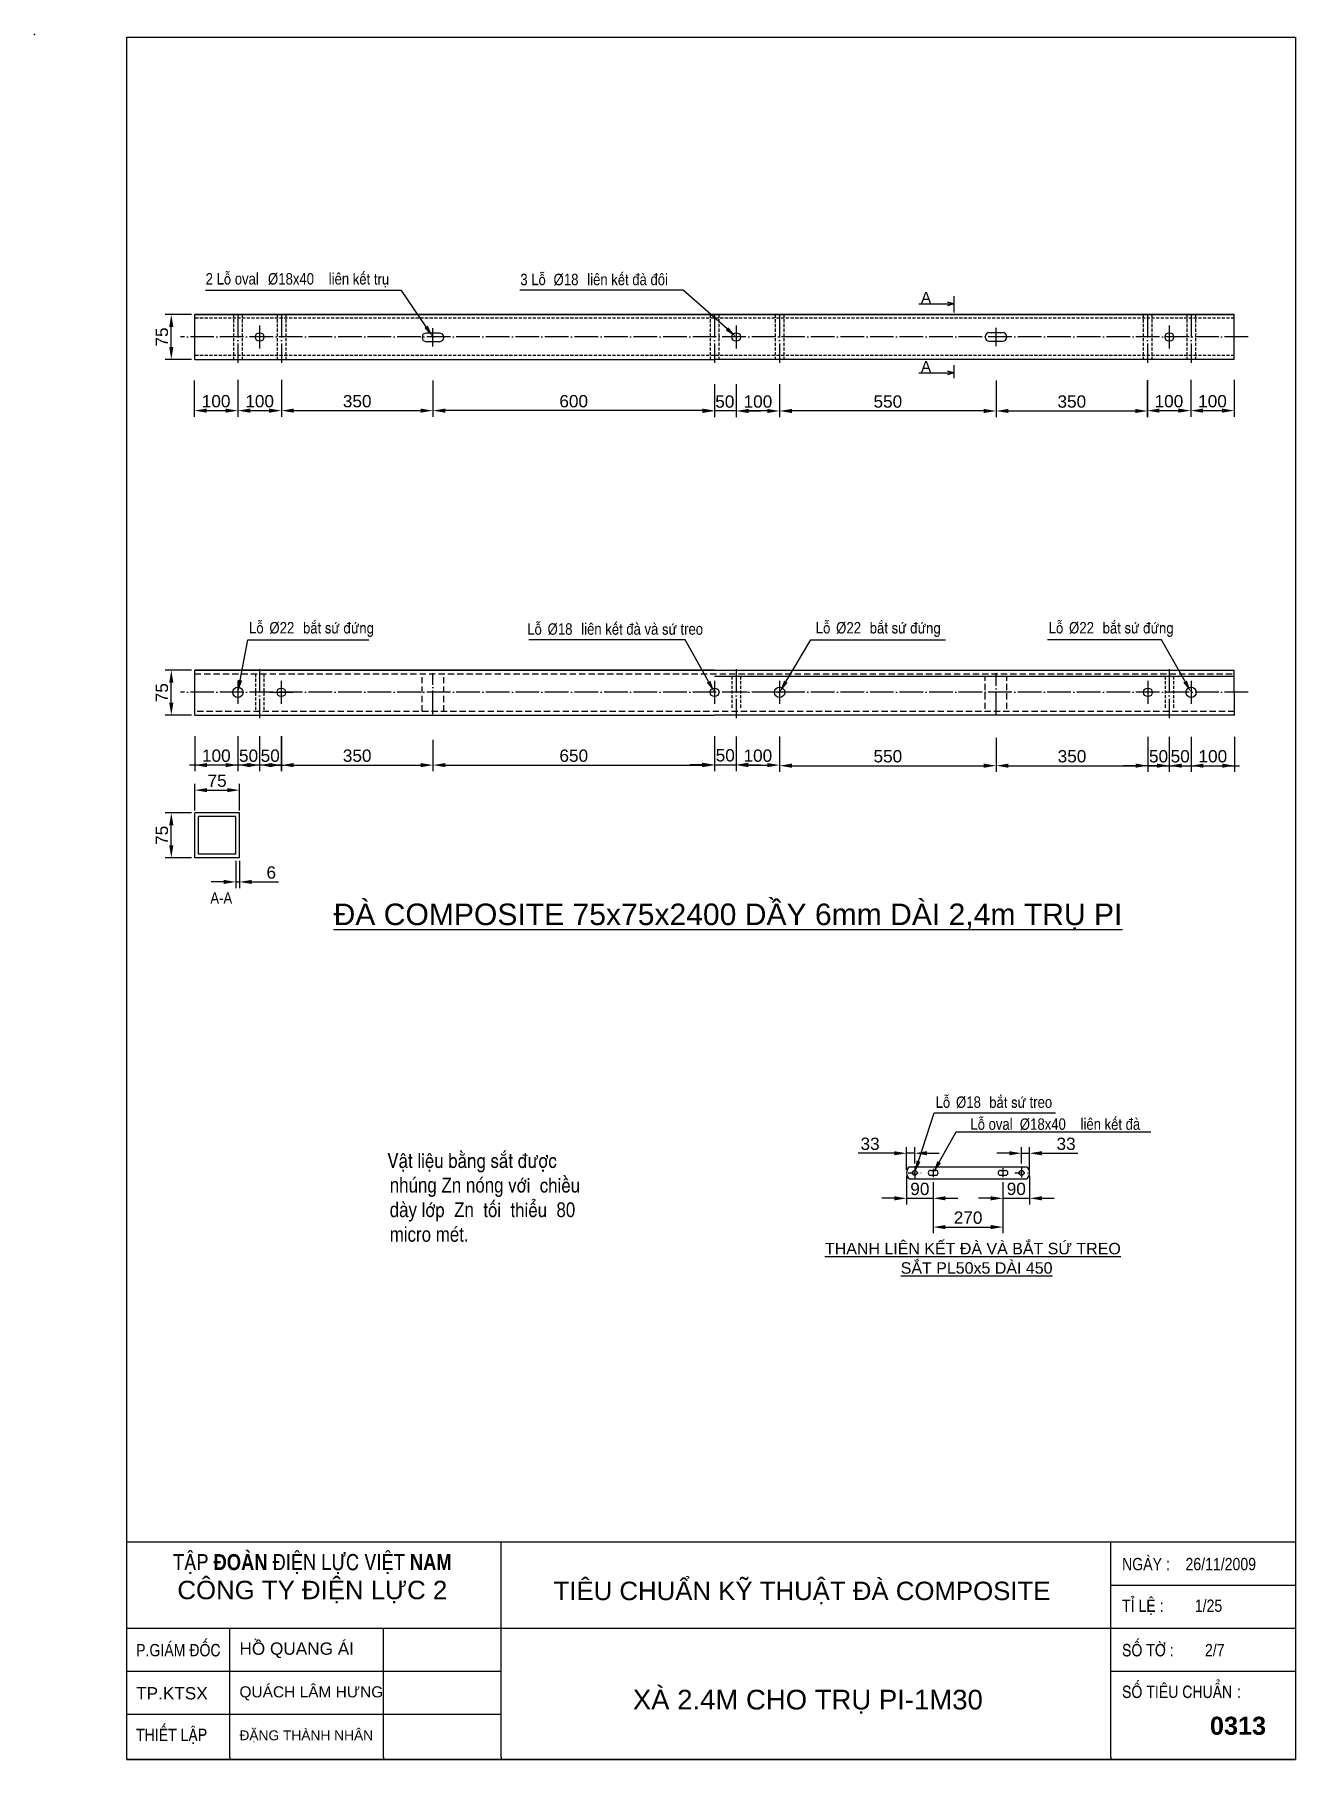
# Model space of a CAD drawing. Header units: millimetres. Extents: x 2635 to 48045, y -9970 to 7555.
# Drawn here: x 9075 to 14200, y 109 to 7120 of the extents above; entities that cross this region are included whole.
import ezdxf

# ---------------------------------------------------------------- set-up
doc = ezdxf.new("R2010")
doc.units = ezdxf.units.MM
for name, pattern in [('ACAD_ISO04W100', [30, 24, -3, 0, -3]), ('DASHDOTX2', [50.8, 25.4, -12.7, 0, -12.7]), ('DASHED2', [9.525, 6.35, -3.175])]:
    doc.linetypes.add(name, pattern=pattern)
doc.styles.add('Standard1', font='VNARIAL_0.TTF')
doc.styles.add('Standard_1', font='VHELVEN_0.TTF')
doc.styles.add('Standard_2', font='VHELVCN_0.TTF')

msp = doc.modelspace()

# ---------------------------------------------------------------- linework, layer by layer
at = {"color": 2}
for p, q in [((9450.451, 108.633), (9450.451, 7108.633)), ((9450.451, 7108.633), (14200.451, 7108.633)), ((14200.451, 7108.633), (14200.451, 108.633)), ((14200.451, 108.633), (9450.451, 108.633)), ((14200.451, 108.633), (9450.451, 108.633))]:
    msp.add_line(p, q, dxfattribs=at)
for p, q in [((12811.971, 6024.623), (12785.467, 6032.045)), ((12811.971, 6056.361), (12811.971, 5989.726)), ((11839.109, 5981.169), (9726.603, 5981.169)), ((11839.109, 5981.169), (13951.614, 5981.169)), ((12669.114, 6024.623), (12811.971, 6024.623)), ((12811.971, 6024.623), (12785.467, 6017.202)), ((12811.971, 5744.054), (12785.467, 5751.476)), ((12811.971, 5775.158), (12811.971, 5722.218)), ((12669.114, 5744.054), (12811.971, 5744.054)), ((12811.971, 5744.054), (12785.467, 5736.633)), ((11839.109, 4535.535), (9726.603, 4535.535)), ((11839.109, 4535.535), (13951.614, 4535.535)), ((12631.206, 2517.999), (13108.287, 2517.999)), ((12631.206, 2467.999), (13108.287, 2467.999)), ((9450.451, 992.811), (14200.451, 992.811)), ((10971.523, 117.811), (10971.523, 992.811)), ((13450.451, 117.811), (13450.451, 992.811)), ((13450.451, 817.811), (14200.451, 817.811)), ((9450.451, 642.811), (14200.451, 642.811)), ((9869.262, 117.811), (9869.262, 642.811)), ((10494.262, 117.811), (10494.262, 642.811)), ((9450.451, 467.811), (10971.523, 467.811)), ((13450.451, 467.811), (14200.451, 467.811)), ((9450.451, 292.811), (10971.523, 292.811)), ((9450.451, 108.633), (14200.451, 108.633))]:
    msp.add_line(p, q)
at = {"color": 140}
for p, q in [((9714.103, 5981.169), (9606.436, 5981.169)), ((9631.436, 5849.169), (9631.436, 5931.169)), ((9990.577, 5936.882), (9990.577, 5843.456)), ((11927.667, 5936.882), (11927.667, 5843.456)), ((12983.614, 5852.998), (12983.614, 5927.7)), ((13687.641, 5936.882), (13687.641, 5843.456)), ((9714.103, 5799.169), (9606.436, 5799.169)), ((9724.981, 5713.256), (9724.981, 5565.884)), ((9902.045, 5716.087), (9902.045, 5565.884)), ((9902.045, 5713.256), (9902.045, 5565.884)), ((10079.109, 5716.087), (10079.109, 5565.884)), ((10079.109, 5716.087), (10079.109, 5565.884)), ((10694.603, 5713.256), (10694.603, 5565.884)), ((10694.603, 5700.756), (10694.603, 5565.884)), ((11839.109, 5698.213), (11839.109, 5565.884)), ((11839.109, 5698.213), (11839.109, 5564.468)), ((11927.667, 5698.213), (11927.667, 5564.468)), ((11927.667, 5697.48), (11927.667, 5564.468)), ((12103.614, 5698.213), (12103.614, 5564.468)), ((12103.614, 5685.713), (12103.614, 5564.468)), ((12983.614, 5713.256), (12983.614, 5564.468)), ((12983.614, 5713.256), (12983.614, 5564.468)), ((13597.487, 5713.256), (13597.487, 5565.884)), ((13599.109, 5714.671), (13599.109, 5564.468)), ((13599.109, 5714.671), (13599.109, 5564.468)), ((13774.551, 5716.087), (13774.551, 5565.884)), ((13774.551, 5713.256), (13774.551, 5565.884)), ((13951.614, 5716.087), (13951.614, 5565.884)), ((9774.981, 5590.884), (9852.045, 5590.884)), ((9952.045, 5590.884), (10029.109, 5590.884)), ((10129.109, 5590.884), (10644.603, 5590.884)), ((11789.109, 5590.884), (10744.603, 5590.884)), ((11927.667, 5589.468), (11839.109, 5589.468)), ((12053.614, 5589.468), (11977.667, 5589.468)), ((11977.667, 5589.468), (12027.667, 5589.468)), ((12933.614, 5589.468), (12153.614, 5589.468)), ((13033.614, 5589.468), (13549.109, 5589.468)), ((13549.109, 5589.468), (13587.109, 5589.468)), ((13647.487, 5590.884), (13724.551, 5590.884)), ((13824.551, 5590.884), (13901.614, 5590.884)), ((9714.103, 4535.535), (9606.436, 4535.535)), ((9902.045, 4492.663), (9902.045, 4399.237)), ((10078.551, 4492.663), (10078.551, 4399.237)), ((11839.109, 4492.663), (11839.109, 4399.237)), ((12103.667, 4492.663), (12103.667, 4399.237)), ((13600.783, 4492.663), (13600.783, 4399.237)), ((13776.173, 4492.663), (13776.173, 4399.237)), ((9631.436, 4403.535), (9631.436, 4485.535)), ((10031.838, 4445.95), (10125.264, 4445.95)), ((10032.396, 4445.95), (10125.822, 4445.95)), ((11973.822, 4445.95), (11880.396, 4445.95)), ((12150.38, 4445.95), (12056.954, 4445.95)), ((13646.938, 4445.95), (13553.512, 4445.95)), ((13647.496, 4445.95), (13554.07, 4445.95)), ((9714.103, 4353.535), (9606.436, 4353.535)), ((9726.603, 4267.704), (9726.603, 4125.183)), ((9902.045, 4267.704), (9902.045, 4125.183)), ((9902.045, 4267.704), (9902.045, 4125.183)), ((9990.577, 4267.704), (9990.577, 4125.183)), ((9990.577, 4267.704), (9990.577, 4125.183)), ((10078.551, 4267.704), (10078.551, 4125.183)), ((10079.109, 4267.704), (10079.109, 4125.183)), ((10694.603, 4253.513), (10694.603, 4125.183)), ((10694.603, 4253.513), (10694.603, 4125.183)), ((11838.603, 4268.083), (11838.603, 4126.599)), ((11839.667, 4261.692), (11839.667, 4125.183)), ((11927.109, 4266.667), (11927.109, 4125.183)), ((11927.109, 4266.667), (11927.109, 4126.599)), ((12103.667, 4266.667), (12103.667, 4125.183)), ((12103.667, 4254.167), (12103.667, 4122.825)), ((12983.614, 4261.227), (12983.614, 4122.825)), ((12983.614, 4261.227), (12983.614, 4122.825)), ((13600.783, 4265.637), (13600.783, 4122.825)), ((13600.783, 4265.637), (13600.783, 4122.825)), ((13687.641, 4265.637), (13687.641, 4122.825)), ((13687.641, 4265.637), (13687.641, 4122.825)), ((13776.173, 4265.637), (13776.173, 4122.825)), ((13776.173, 4265.637), (13776.173, 4122.825)), ((13952.731, 4265.637), (13952.731, 4122.825)), ((9852.045, 4150.183), (9705.319, 4150.183)), ((9852.045, 4150.183), (9776.603, 4150.183)), ((9940.577, 4150.183), (9793.851, 4150.183)), ((9990.577, 4150.183), (9902.045, 4150.183)), ((10078.551, 4150.183), (9990.577, 4150.183)), ((10040.577, 4150.183), (10090.577, 4150.183)), ((10128.551, 4150.183), (10178.551, 4150.183)), ((10129.109, 4150.183), (10644.603, 4150.183)), ((10744.603, 4150.183), (11789.667, 4150.183)), ((11788.603, 4151.599), (11738.603, 4151.599)), ((11838.603, 4151.599), (11927.109, 4151.599)), ((11977.109, 4151.599), (12027.109, 4151.599)), ((11977.109, 4150.183), (12053.667, 4150.183)), ((12153.667, 4147.825), (12933.614, 4147.825)), ((13033.614, 4147.825), (13550.783, 4147.825)), ((13550.783, 4147.825), (13500.783, 4147.825)), ((13637.641, 4147.825), (13587.641, 4147.825)), ((13600.783, 4147.825), (13687.641, 4147.825)), ((13687.641, 4147.825), (13776.173, 4147.825)), ((13737.641, 4147.825), (13884.366, 4147.825)), ((13826.173, 4147.825), (13902.731, 4147.825)), ((13826.173, 4147.825), (13972.898, 4147.825)), ((9726.603, 3965.748), (9726.603, 4073.415)), ((9908.603, 3965.748), (9908.603, 4073.415)), ((9776.603, 4048.415), (9858.603, 4048.415)), ((9714.103, 3955.828), (9606.436, 3955.828)), ((9631.436, 3823.828), (9631.436, 3905.828)), ((9714.103, 3773.828), (9606.436, 3773.828)), ((9893.643, 3761.388), (9893.643, 3650.503)), ((9908.603, 3761.388), (9908.603, 3650.503)), ((9843.643, 3675.503), (9793.643, 3675.503)), ((9893.643, 3675.503), (9908.603, 3675.503)), ((9958.603, 3675.503), (10066.754, 3675.503)), ((12619.747, 2505.499), (12619.747, 2597.663)), ((12652.747, 2530.499), (12652.747, 2597.663)), ((13086.747, 2530.499), (13086.747, 2597.663)), ((13119.747, 2505.499), (13119.747, 2597.663)), ((12569.747, 2572.663), (12423.157, 2572.663)), ((12652.747, 2572.663), (12619.747, 2572.663)), ((12702.747, 2572.663), (12752.747, 2572.663)), ((13036.747, 2572.663), (12986.747, 2572.663)), ((13086.747, 2572.663), (13119.747, 2572.663)), ((13169.747, 2572.663), (13316.336, 2572.663)), ((12619.747, 2480.499), (12619.747, 2364.413)), ((12652.747, 2519.541), (12652.747, 2466.458)), ((12717.796, 2502.956), (12737.883, 2502.956)), ((12717.796, 2483.042), (12737.883, 2483.042)), ((12727.84, 2509.909), (12727.84, 2475.612)), ((12727.84, 2455.499), (12727.84, 2364.413)), ((12727.84, 2455.499), (12727.84, 2247.615)), ((13001.61, 2502.956), (13021.697, 2502.956)), ((13001.61, 2483.042), (13021.697, 2483.042)), ((13011.654, 2512.541), (13011.654, 2475.426)), ((13011.654, 2455.499), (13011.654, 2247.615)), ((13011.654, 2455.499), (13011.654, 2364.413)), ((13086.747, 2513.211), (13086.747, 2473.478)), ((13119.747, 2480.499), (13119.747, 2364.413)), ((12569.747, 2389.413), (12519.747, 2389.413)), ((12619.747, 2389.413), (12727.84, 2389.413)), ((12777.84, 2389.413), (12827.84, 2389.413)), ((12961.654, 2389.413), (12911.654, 2389.413)), ((13011.654, 2389.413), (13119.747, 2389.413)), ((13169.747, 2389.413), (13219.747, 2389.413)), ((12777.84, 2272.615), (12961.654, 2272.615))]:
    msp.add_line(p, q, dxfattribs=at)
at = {"color": 7}
for p, q in [((9726.603, 5799.169), (9726.603, 5981.169)), ((9726.603, 5981.169), (11839.109, 5981.169)), ((13951.614, 5981.169), (11839.109, 5981.169)), ((13951.614, 5799.169), (13951.614, 5981.169)), ((10721.003, 5906.353), (10668.203, 5906.353)), ((12957.214, 5907.949), (13010.014, 5907.949)), ((13951.614, 5799.169), (13951.614, 5931.169)), ((10721.003, 5871.153), (10668.203, 5871.153)), ((12957.214, 5872.749), (13010.014, 5872.749)), ((9726.603, 5799.169), (11839.109, 5799.169)), ((13951.614, 5799.169), (11839.109, 5799.169)), ((9726.603, 4535.535), (11839.109, 4535.535)), ((9726.603, 4353.535), (9726.603, 4535.535)), ((9726.603, 4378.535), (9726.603, 4510.535)), ((13951.614, 4510.535), (11839.109, 4510.535)), ((13952.731, 4353.535), (13951.614, 4535.535)), ((9726.603, 4353.535), (11839.109, 4353.535)), ((13952.731, 4353.535), (11839.109, 4353.535)), ((9726.603, 3773.828), (9726.603, 3955.828)), ((9908.603, 3955.828), (9726.603, 3955.828)), ((9741.563, 3788.788), (9741.563, 3940.868)), ((9893.643, 3940.868), (9741.563, 3940.868)), ((9893.643, 3788.788), (9893.643, 3940.868)), ((9908.603, 3773.828), (9908.603, 3955.828)), ((9893.643, 3788.788), (9741.563, 3788.788)), ((9908.603, 3773.828), (9726.603, 3773.828)), ((9869.262, 117.811), (9869.262, 108.633)), ((10494.262, 117.811), (10494.262, 108.633)), ((10971.523, 117.811), (10971.523, 108.633)), ((13450.451, 117.811), (13450.451, 108.633))]:
    msp.add_line(p, q, dxfattribs=at)
at = {"color": 140, "linetype": 'DASHED2', "ltscale": 2}
for p, q in [((13951.614, 5966.209), (9726.603, 5966.209)), ((9884.521, 5981.169), (9884.521, 5799.169)), ((9919.569, 5981.169), (9919.569, 5799.169)), ((10061.585, 5981.169), (10061.585, 5799.169)), ((10096.633, 5981.169), (10096.633, 5799.169)), ((11821.585, 5981.169), (11821.585, 5799.169)), ((11856.633, 5981.169), (11856.633, 5799.169)), ((12086.091, 5981.169), (12086.091, 5799.169)), ((12121.138, 5981.169), (12121.138, 5799.169)), ((13581.585, 5981.169), (13581.585, 5799.169)), ((13616.633, 5981.169), (13616.633, 5799.169)), ((13758.649, 5981.169), (13758.649, 5799.169)), ((13793.696, 5981.169), (13793.696, 5799.169)), ((13951.614, 5815.544), (9726.603, 5815.544)), ((9973.053, 4520.575), (9973.053, 4368.495)), ((10008.101, 4520.575), (10008.101, 4368.495)), ((11909.585, 4510.535), (11909.585, 4378.535)), ((11944.633, 4510.535), (11944.633, 4378.535)), ((13670.117, 4510.535), (13670.117, 4378.535)), ((13705.164, 4510.535), (13705.164, 4378.535))]:
    msp.add_line(p, q, dxfattribs=at)
at = {"color": 140, "linetype": 'ACAD_ISO04W100', "ltscale": 4}
for p, q in [((9902.045, 5983.794), (9902.045, 5785.328)), ((10079.109, 5983.794), (10079.109, 5785.328)), ((11839.109, 5983.794), (11839.109, 5785.328)), ((12103.614, 5983.794), (12103.614, 5785.328)), ((13599.109, 5983.794), (13599.109, 5785.328)), ((13776.173, 5983.794), (13776.173, 5785.328)), ((14008.341, 5890.169), (9668.341, 5890.169)), ((10694.603, 5851.403), (10694.603, 5926.104)), ((9990.577, 4539.576), (9990.577, 4341.109)), ((10694.603, 4356.969), (10694.603, 4524.166)), ((11927.109, 4539.576), (11927.109, 4341.109)), ((12983.614, 4352.454), (12983.614, 4524.166)), ((13687.641, 4539.576), (13687.641, 4341.109)), ((14008.341, 4445.95), (9668.341, 4445.95))]:
    msp.add_line(p, q, dxfattribs=at)
at = {"color": 140, "linetype": 'DASHED2', "ltscale": 4}
for p, q in [((9726.603, 4520.575), (13952.731, 4520.575)), ((10650.603, 4368.495), (10650.603, 4520.575)), ((10738.603, 4368.495), (10738.603, 4520.575)), ((12939.614, 4378.535), (12939.614, 4510.535)), ((13027.614, 4378.535), (13027.614, 4510.535)), ((13952.731, 4368.495), (9726.603, 4368.495))]:
    msp.add_line(p, q, dxfattribs=at)
at = {"color": 140, "linetype": 'DASHDOTX2'}
for p, q in [((12626.205, 2492.999), (12679.288, 2492.999)), ((13060.205, 2492.999), (13113.288, 2492.999))]:
    msp.add_line(p, q, dxfattribs=at)
at = {"color": 140, "extrusion": (0, 0, -1)}
for points in [[(-10666.648, 5931.624), (-10567.185, 6079.125), (-9770.233, 6079.125)], [(-11890.158, 5923.231), (-11711.691, 6080.541), (-11048.544, 6080.541)], [(-11814.854, 4489.673), (-11720.42, 4659.907), (-11084.677, 4659.907)], [(-13751.697, 4489.55), (-13656.067, 4659.907), (-13192.461, 4659.907)], [(-12752.164, 2536.445), (-12820.686, 2659.507), (-13612.641, 2659.507)]]:
    msp.add_lwpolyline(points, dxfattribs=at)
at = {"color": 140}
for points in [[(9911.216, 4495.102), (9941.969, 4659.907), (10434.448, 4659.907)], [(12129.25, 4488.909), (12231.085, 4659.907), (12777.456, 4659.907)], [(12668.283, 2540.524), (12732.515, 2737.011), (13224.995, 2737.011)]]:
    msp.add_lwpolyline(points, dxfattribs=at)
at = {"color": 7}
for centre, radius in [((9990.577, 5890.169), 17.524), ((11927.667, 5890.169), 17.524), ((13687.641, 5890.169), 17.524), ((9902.045, 4445.95), 21.029), ((10078.551, 4445.95), 17.524), ((11839.109, 4445.95), 17.524), ((12103.667, 4445.95), 21.029), ((13600.783, 4445.95), 17.524), ((13776.173, 4445.95), 21.029)]:
    msp.add_circle(centre, radius, dxfattribs=at)
at = {"color": 140}
for centre in [(12652.747, 2492.999), (13086.747, 2492.999)]:
    msp.add_circle(centre, 9.957, dxfattribs=at)
for centre, radius, start, end in [((10668.203, 5888.753), 17.6, 90, 270), ((10721.003, 5888.753), 17.6, 270, 90), ((12957.214, 5890.349), 17.6, 90, 270), ((13010.014, 5890.349), 17.6, 270, 90), ((12652.747, 2492.999), 33, 130.7490544, 229.2509456), ((13086.747, 2492.999), 33, 310.7490544, 49.2509456)]:
    msp.add_arc(centre, radius, start, end)
for centre, start, end in [((12717.796, 2492.999), 90, 270), ((12737.883, 2492.999), 270, 90), ((13001.61, 2492.999), 90, 270), ((13021.697, 2492.999), 270, 90)]:
    msp.add_arc(centre, 9.957, start, end, dxfattribs=at)
at = {"color": 2}
msp.add_point((9075.451, 7119.581), dxfattribs=at)
at = {"linetype": 'DASHED2'}
for p in [(12983.614, 5890.349), (10694.603, 5888.753)]:
    msp.add_point(p, dxfattribs=at)
at = {"color": 140}
for points in [[(9623.103, 5931.169), (9639.769, 5931.169), (9631.436, 5981.169)], [(9623.103, 5849.169), (9639.769, 5849.169), (9631.436, 5799.169)], [(9774.981, 5599.217), (9774.981, 5582.55), (9724.981, 5590.884)], [(9852.045, 5599.217), (9852.045, 5582.55), (9902.045, 5590.884)], [(9952.045, 5599.217), (9952.045, 5582.55), (9902.045, 5590.884)], [(10029.109, 5599.217), (10029.109, 5582.55), (10079.109, 5590.884)], [(10129.109, 5599.217), (10129.109, 5582.55), (10079.109, 5590.884)], [(10644.603, 5599.217), (10644.603, 5582.55), (10694.603, 5590.884)], [(10744.603, 5599.217), (10744.603, 5582.55), (10694.603, 5590.884)], [(11789.109, 5599.217), (11789.109, 5582.55), (11839.109, 5590.884)], [(11789.109, 5597.802), (11789.109, 5581.135), (11839.109, 5589.468)], [(11977.667, 5597.802), (11977.667, 5581.135), (11927.667, 5589.468)], [(11977.667, 5597.802), (11977.667, 5581.135), (11927.667, 5589.468)], [(12053.614, 5597.802), (12053.614, 5581.135), (12103.614, 5589.468)], [(12153.614, 5597.802), (12153.614, 5581.135), (12103.614, 5589.468)], [(12933.614, 5597.802), (12933.614, 5581.135), (12983.614, 5589.468)], [(13033.614, 5597.802), (13033.614, 5581.135), (12983.614, 5589.468)], [(13549.109, 5597.802), (13549.109, 5581.135), (13599.109, 5589.468)], [(13549.109, 5597.802), (13549.109, 5581.135), (13599.109, 5589.468)], [(13647.487, 5599.217), (13647.487, 5582.55), (13597.487, 5590.884)], [(13724.551, 5599.217), (13724.551, 5582.55), (13774.551, 5590.884)], [(13824.551, 5599.217), (13824.551, 5582.55), (13774.551, 5590.884)], [(13901.614, 5599.217), (13901.614, 5582.55), (13951.614, 5590.884)], [(9623.103, 4485.535), (9639.769, 4485.535), (9631.436, 4535.535)], [(9919.408, 4493.573), (9902.045, 4445.95), (9903.024, 4496.631)], [(12136.41, 4484.645), (12103.667, 4445.95), (12122.09, 4493.173)], [(9623.103, 4403.535), (9639.769, 4403.535), (9631.436, 4353.535)], [(9776.603, 4158.516), (9776.603, 4141.85), (9726.603, 4150.183)], [(9852.045, 4158.516), (9852.045, 4141.85), (9902.045, 4150.183)], [(9852.045, 4158.516), (9852.045, 4141.85), (9902.045, 4150.183)], [(9952.045, 4158.516), (9952.045, 4141.85), (9902.045, 4150.183)], [(9940.577, 4158.516), (9940.577, 4141.85), (9990.577, 4150.183)], [(10040.577, 4158.516), (10040.577, 4141.85), (9990.577, 4150.183)], [(10028.551, 4141.85), (10028.551, 4158.516), (10078.551, 4150.183)], [(10128.551, 4158.516), (10128.551, 4141.85), (10078.551, 4150.183)], [(10129.109, 4158.516), (10129.109, 4141.85), (10079.109, 4150.183)], [(10644.603, 4158.516), (10644.603, 4141.85), (10694.603, 4150.183)], [(10744.603, 4158.516), (10744.603, 4141.85), (10694.603, 4150.183)], [(11788.603, 4159.932), (11788.603, 4143.265), (11838.603, 4151.599)], [(11789.667, 4158.516), (11789.667, 4141.85), (11839.667, 4150.183)], [(11977.109, 4159.932), (11977.109, 4143.265), (11927.109, 4151.599)], [(11977.109, 4158.516), (11977.109, 4141.85), (11927.109, 4150.183)], [(12053.667, 4158.516), (12053.667, 4141.85), (12103.667, 4150.183)], [(12153.667, 4156.158), (12153.667, 4139.491), (12103.667, 4147.825)], [(12933.614, 4156.158), (12933.614, 4139.491), (12983.614, 4147.825)], [(13033.614, 4156.158), (13033.614, 4139.491), (12983.614, 4147.825)], [(13550.783, 4156.158), (13550.783, 4139.491), (13600.783, 4147.825)], [(13550.783, 4156.158), (13550.783, 4139.491), (13600.783, 4147.825)], [(13637.641, 4156.158), (13637.641, 4139.491), (13687.641, 4147.825)], [(13737.641, 4156.158), (13737.641, 4139.491), (13687.641, 4147.825)], [(13826.173, 4156.158), (13826.173, 4139.491), (13776.173, 4147.825)], [(13826.173, 4156.158), (13826.173, 4139.491), (13776.173, 4147.825)], [(13902.731, 4156.158), (13902.731, 4139.491), (13952.731, 4147.825)], [(9776.603, 4056.748), (9776.603, 4040.081), (9726.603, 4048.415)], [(9858.603, 4056.748), (9858.603, 4040.081), (9908.603, 4048.415)], [(9623.103, 3905.828), (9639.769, 3905.828), (9631.436, 3955.828)], [(9623.103, 3823.828), (9639.769, 3823.828), (9631.436, 3773.828)], [(9843.643, 3683.836), (9843.643, 3667.17), (9893.643, 3675.503)], [(9958.603, 3683.836), (9958.603, 3667.17), (9908.603, 3675.503)], [(12569.747, 2580.996), (12569.747, 2564.329), (12619.747, 2572.663)], [(12702.747, 2580.996), (12702.747, 2564.329), (12652.747, 2572.663)], [(12676.204, 2537.935), (12652.747, 2492.999), (12660.362, 2543.113)], [(13036.747, 2580.996), (13036.747, 2564.329), (13086.747, 2572.663)], [(13169.747, 2580.996), (13169.747, 2564.329), (13119.747, 2572.663)], [(12569.747, 2397.746), (12569.747, 2381.079), (12619.747, 2389.413)], [(12777.84, 2397.746), (12777.84, 2381.079), (12727.84, 2389.413)], [(12961.654, 2397.746), (12961.654, 2381.079), (13011.654, 2389.413)], [(13169.747, 2397.746), (13169.747, 2381.079), (13119.747, 2389.413)], [(12777.84, 2280.948), (12777.84, 2264.281), (12727.84, 2272.615)], [(12961.654, 2280.948), (12961.654, 2264.281), (13011.654, 2272.615)]]:
    msp.add_solid(points, dxfattribs=at)
at = {"color": 140, "extrusion": (0, 0, -1)}
for points in [[(-10659.739, 5926.965), (-10694.603, 5890.169), (-10673.558, 5936.283)], [(-11884.648, 5916.979), (-11927.667, 5890.169), (-11895.668, 5929.482)], [(-11807.567, 4485.631), (-11839.109, 4445.95), (-11822.141, 4493.716)], [(-13744.431, 4485.471), (-13776.173, 4445.95), (-13758.964, 4493.63)], [(-12744.883, 2540.499), (-12727.84, 2492.76), (-12759.444, 2532.391)]]:
    msp.add_solid(points, dxfattribs=at)

# ---------------------------------------------------------------- texts
for s, height, style, p in [('2 Loã oval ', 46.464, 'Standard_2', (9771.17, 6103.387)), ('%%C', 46.464, 'Standard_2', (10024.306, 6103.387)), ('18x40 ', 46.464, 'Standard_2', (10066.344, 6103.387)), ('lieân keát truï', 46.464, 'Standard_2', (10271.356, 6103.387)), ('3 Loã ', 46.464, 'Standard_2', (11049.977, 6100.68)), ('%%C', 46.464, 'Standard_2', (11185.032, 6100.68)), ('18 ', 46.464, 'Standard_2', (11227.071, 6100.68)), ('lieân keát ñaø ñoâi', 46.464, 'Standard_2', (11321.94, 6100.68)), ('Loã ', 46.464, 'Standard_2', (9947.56, 4685.253)), ('%%C', 46.464, 'Standard_2', (10030.08, 4685.253)), ('22 ', 46.464, 'Standard_2', (10072.119, 4685.253)), ('baét söù ñöùng', 46.464, 'Standard_2', (10166.988, 4685.253)), ('Loã ', 46.464, 'Standard_2', (11078.199, 4680.046)), ('%%C', 46.464, 'Standard_2', (11160.719, 4680.046)), ('18 ', 46.464, 'Standard_2', (11202.758, 4680.046)), ('lieân keát ñaø vaø söù treo', 46.464, 'Standard_2', (11297.627, 4680.046)), ('Loã ', 46.464, 'Standard_2', (12250.952, 4685.253)), ('%%C', 46.464, 'Standard_2', (12333.472, 4685.253)), ('22 ', 46.464, 'Standard_2', (12375.511, 4685.253)), ('baét söù ñöùng', 46.464, 'Standard_2', (12470.38, 4685.253)), ('Loã ', 46.464, 'Standard_2', (13197.585, 4685.253)), ('%%C', 46.464, 'Standard_2', (13280.105, 4685.253)), ('22 ', 46.464, 'Standard_2', (13322.144, 4685.253)), ('baét söù ñöùng', 46.464, 'Standard_2', (13417.013, 4685.253)), ('A-A', 46.464, 'Standard_2', (9790.14, 3587.025)), ('%%UÑAØ COMPOSITE 75x75x2400 DAÀY 6mm DAØI 2,4m TRUÏ PI', 87.5, 'Standard_1', (10291.056, 3499.897)), ('Loã ', 46.464, 'Standard_2', (12738.107, 2757.15)), ('%%C', 46.464, 'Standard_2', (12820.627, 2757.15)), ('baét söù treo', 46.464, 'Standard_2', (12955.982, 2757.15)), ('18', 46.464, 'Standard_2', (12862.666, 2757.15)), ('Loã oval ', 46.464, 'Standard_2', (12879.34, 2667.83)), ('%%C', 46.464, 'Standard_2', (13079.941, 2667.83)), ('18x40 ', 46.464, 'Standard_2', (13121.979, 2667.83)), ('lieân keát ñaø', 46.46401, 'Standard_2', (13326.991, 2667.83)), ('Vaät lieäu baèng saét ñöôïc', 60, 'Standard_2', (10509.684, 2513.049)), ('nhuùng Zn noùng vôùi  chieàu', 60, 'Standard_2', (10519.218, 2413.049)), ('daøy lôùp  Zn  toái  thieåu  80', 60, 'Standard_2', (10519.054, 2313.049)), ('micro meùt.', 60, 'Standard_2', (10519.054, 2213.049)), ('%%UTHANH LIEÂN KEÁT ÑAØ VAØ BAÉT SÖÙ TREO', 46.464, 'Standard_1', (12288.154, 2161.905)), ('%%USAÉT PL50x5 DAØI 450', 46.464, 'Standard_1', (12595.994, 2083.171))]:
    msp.add_text(s, height=height, dxfattribs=dict(style=style)).set_placement(p)
for p in [(12678.347, 6027.565), (12678.347, 5746.996)]:
    msp.add_text('A', height=46).set_placement(p)
at = {"color": 7, "style": 'Standard1'}
for p in [(11842.246, 5602.804), (9906.473, 4163.519), (9994.605, 4163.519), (13604.924, 4161.16), (13693.006, 4161.16)]:
    msp.add_text('50', height=50, dxfattribs=at).set_placement(p)
at = {"color": 7, "char_height": 50, "attachment_point": 5, "rotation": 90, "style": 'Standard1'}
for insert in [(9593.407, 5890.169), (9593.407, 4444.535), (9593.407, 3864.828)]:
    msp.add_mtext('75', dxfattribs=dict(at, insert=insert))
at = {"color": 7, "char_height": 50, "attachment_point": 5, "style": 'Standard1'}
for s, insert in [('100', (9813.513, 5628.912)), ('100', (9990.577, 5628.912)), ('350', (10386.856, 5628.93)), ('600', (11266.856, 5628.912)), ('100', (12015.641, 5627.497)), ('550', (12543.614, 5627.497)), ('350', (13291.362, 5627.514)), ('100', (13686.019, 5628.912)), ('100', (13863.083, 5628.912)), ('100', (9814.324, 4188.212)), ('350', (10386.856, 4188.229)), ('650', (11267.135, 4188.212)), ('50', (11882.856, 4189.627)), ('100', (12015.388, 4188.212)), ('550', (12543.641, 4185.853)), ('350', (13292.199, 4185.87)), ('100', (13864.452, 4185.853)), ('75', (9817.603, 4086.443)), ('6', (10037.678, 3713.429)), ('33', (12471.452, 2610.708)), ('33', (13268.041, 2610.708)), ('90', (12673.793, 2427.441)), ('90', (13065.7, 2427.441)), ('270', (12869.747, 2310.643))]:
    msp.add_mtext(s, dxfattribs=dict(at, insert=insert))
for s, insert, char_height, width, attachment_point, style in [('{\\fVNI-Helve-Condense|b1|i0|c0|p2;TAÄP ÑOAØN ÑIEÄN LÖÏC VIEÄT NAM\\P\\fVNI-Helve|b0|i0|c0|p2;\\H1.154x;COÂNG TY ÑIEÄN LÖÏC 2}', (10204.489, 943.397), 65, 2186, 2, 'Standard_1'), ('NGAØY :    26/11/2009', (13495.549, 902.445), 50, 735.25, 4, 'Standard_2'), ('{\\fArial|b0|i0|c0|p32;TIÊU CHUẨN KỸ THUẬT \\fArial|b0|i0|c238|p32;Đ\\fArial|b0|i0|c0|p32;À COMPOSITE}', (12194.722, 831.349), 75, 2116, 2, 'Standard_1'), ('TÆ LEÄ :        1/25', (13495.549, 727.445), 50, 564.5, 4, 'Standard_2'), ('P.GIAÙM ÑOÁC', (9488.456, 552.445), 50, 564.45012, 4, 'Standard_2'), ('{\\fArial|b0|i0|c0|p34;HỒ QUANG ÁI}', (9908.359, 552.445), 50, 564.5, 4, 'Standard_2'), ('SOÁ TÔØ :        2/7', (13495.549, 552.445), 50, 564.5, 4, 'Standard_2'), ('SOÁ TIEÂU CHUAÅN{\\fArial|b0|i0|c0|p34; }:', (13495.549, 383.164), 50, 1194.9597, 4, 'Standard_2'), ('{\\fVNI-Helve|b0|i0|c0|p2;TP.KTSX}', (9488.456, 377.445), 50, 564.5, 4, 'Standard_2'), ('{\\fArial|b0|i0|c0|p34;\\H0.9x;QUÁCH LÂM H\\fArial|b0|i0|c163|p34;Ư\\fArial|b0|i0|c0|p34;NG}', (9908.359, 377.445), 50, 803.33333, 4, 'Standard_2'), ('{\\fArial|b0|i0|c0|p32;\\H1.067x;XÀ 2.4M CHO TRỤ PI-1M30}', (12218.487, 391.992), 75, 2116, 2, 'Standard_1'), ('{\\fVNI-Helve|b1|i0|c0|p2;0313      }', (13852.693, 245.259), 73.4375, 301.9351, 4, 'Standard_2'), ('THIEÁT LAÄP', (9488.456, 202.445), 50, 564.5, 4, 'Standard_2'), ('{\\fArial|b0|i0|c238|p34;\\H0.8x;Đ\\fArial|b0|i0|c0|p34;ẶNG THÀNH NHÂN}', (9908.359, 202.445), 50, 747.77778, 4, 'Standard_2')]:
    msp.add_mtext(s, dxfattribs=dict(insert=insert, char_height=char_height, width=width, attachment_point=attachment_point, style=style))

doc.saveas('drawing.dxf')
